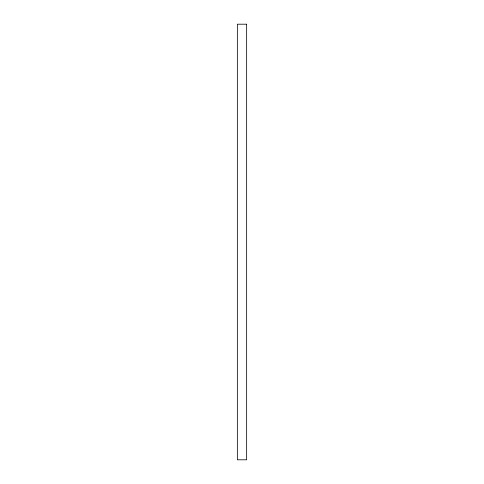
<?xml version="1.0" encoding="UTF-8"?>
<svg xmlns="http://www.w3.org/2000/svg" width="484" height="484" viewBox="0 0 484 484"><rect width="100%" height="100%" fill="white"/><g stroke="black" fill="none" stroke-linecap="round" stroke-linejoin="round"><path stroke-width="0.73" d="M246.646 24.2L237.354 24.2L237.354 459.8L246.646 459.8L246.646 24.2"/></g></svg>
